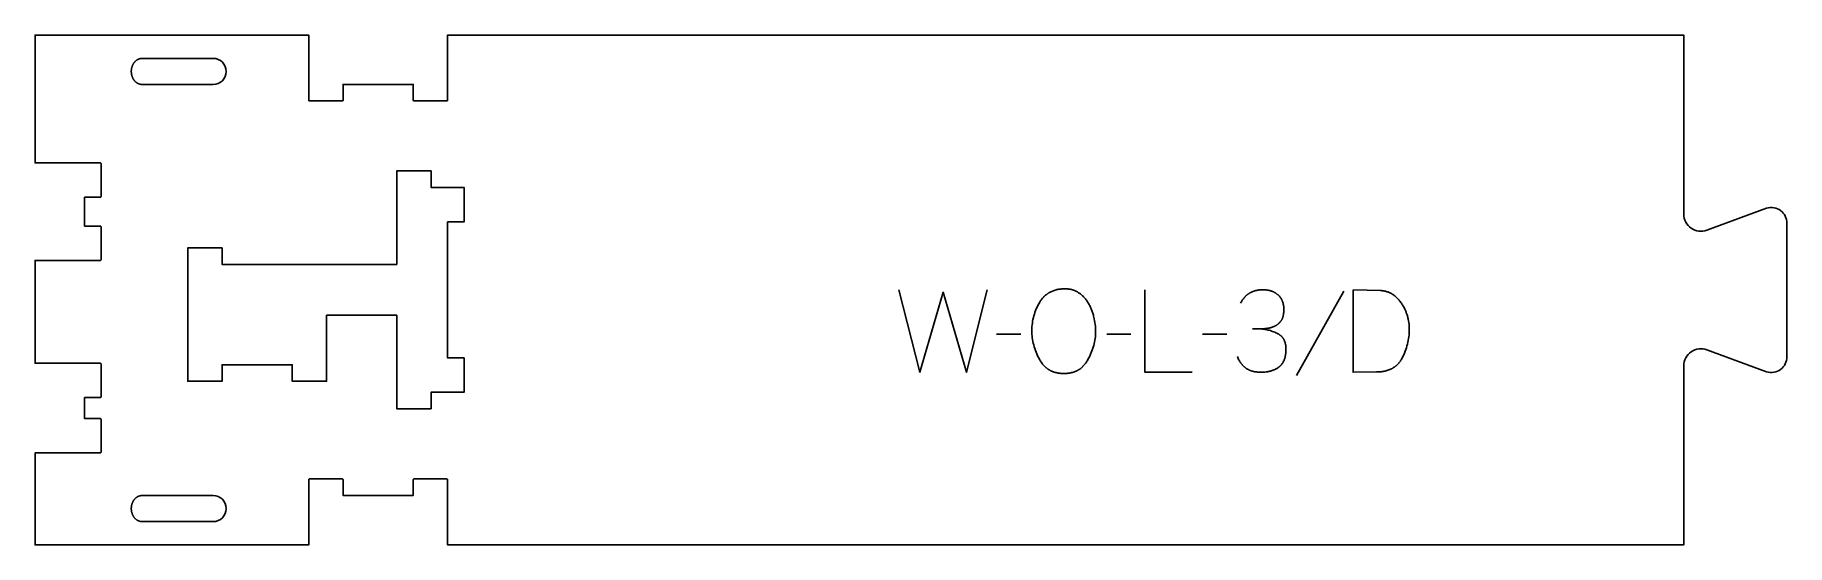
# Model space of a CAD drawing. Extents: x -313 to 324, y -93 to 93.
import ezdxf

# ---------------------------------------------------------------- set-up
doc = ezdxf.new("R2010")
doc.units = 0
for name, color, linetype in [('1_ANYTOOL_1MMDEEP_LABELS_S', 2, 'CONTINUOUS'), ('3_ANYTOOL_CUTTHROUGH_INSID', 4, 'CONTINUOUS'), ('4_ANYTOOL_CUTTHROUGH_OUTSI', 5, 'CONTINUOUS')]:
    doc.layers.add(name, color=color, linetype=linetype)

msp = doc.modelspace()

# ---------------------------------------------------------------- linework, layer by layer
at = {"layer": '1_ANYTOOL_1MMDEEP_LABELS_S'}
for p, q in [((163.07, -0.47), (145.89, -31.24)), ((45.64, -16.11), (36.86, -16.2)), ((85.67, -16.11), (76.89, -16.2)), ((120.56, -16.11), (111.77, -16.2))]:
    msp.add_line(p, q, dxfattribs=at)
for points in [[(61.71, 0.34), (62.09, 0.34), (62.45, 0.32), (62.81, 0.29), (62.98, 0.27), (63.16, 0.25), (63.33, 0.22), (63.5, 0.2), (63.67, 0.17), (63.84, 0.13), (64, 0.1), (64.17, 0.06), (64.33, 0.01), (64.49, -0.03), (64.65, -0.08), (64.8, -0.13), (64.96, -0.19), (65.11, -0.24), (65.26, -0.3), (65.41, -0.37), (65.56, -0.43), (65.71, -0.5), (65.85, -0.57), (66, -0.65), (66.14, -0.73), (66.28, -0.81), (66.41, -0.89), (66.55, -0.98), (66.68, -1.06), (67.07, -1.34), (67.33, -1.53), (67.57, -1.73), (67.82, -1.94), (68.05, -2.15), (68.28, -2.36), (68.5, -2.59), (68.72, -2.82), (68.93, -3.05), (69.14, -3.3), (69.34, -3.55), (69.53, -3.8), (69.72, -4.06), (69.9, -4.33), (70.07, -4.6), (70.41, -5.17), (70.57, -5.46), (70.73, -5.75), (70.88, -6.05), (71.02, -6.35), (71.16, -6.66), (71.3, -6.96), (71.42, -7.28), (71.54, -7.59), (71.66, -7.91), (71.76, -8.23), (71.87, -8.56), (71.96, -8.89), (72.05, -9.22), (72.14, -9.56), (72.36, -10.58), (72.5, -11.26), (72.61, -11.93), (72.7, -12.59), (72.77, -13.24), (72.82, -13.89), (72.85, -14.54), (72.86, -15.17), (72.85, -15.81), (72.81, -16.45), (72.76, -17.08), (72.68, -17.72), (72.59, -18.36), (72.47, -19), (72.32, -19.63), (72.16, -20.27), (71.98, -20.91), (71.77, -21.55), (71.54, -22.18), (71.29, -22.82), (71.02, -23.46), (70.72, -24.1), (70.41, -24.73), (70.07, -25.37), (69.9, -25.69), (69.72, -25.99), (69.53, -26.28), (69.34, -26.57), (69.14, -26.84), (68.93, -27.1), (68.72, -27.36), (68.5, -27.6), (68.39, -27.72), (68.27, -27.84), (68.16, -27.95), (68.04, -28.06), (67.93, -28.17), (67.81, -28.28), (67.68, -28.38), (67.56, -28.48), (67.44, -28.58), (67.31, -28.67), (67.19, -28.77), (67.06, -28.86), (66.93, -28.95), (66.79, -29.03), (66.66, -29.12), (66.53, -29.2), (66.39, -29.27), (66.25, -29.35), (66.11, -29.42), (65.97, -29.5), (65.83, -29.56), (65.68, -29.63), (65.53, -29.69), (65.39, -29.75), (65.24, -29.81), (65.09, -29.87), (64.93, -29.92), (64.78, -29.97), (64.47, -30.07), (64.15, -30.15), (63.82, -30.23), (63.49, -30.29), (63.15, -30.35), (62.81, -30.39), (62.46, -30.43), (62.1, -30.45), (61.74, -30.47), (61.37, -30.47), (60.99, -30.47), (60.61, -30.45), (60.24, -30.43), (59.88, -30.39), (59.53, -30.34), (59.18, -30.29), (58.83, -30.22), (58.5, -30.15), (58.17, -30.06), (57.84, -29.97), (57.69, -29.91), (57.53, -29.86), (57.37, -29.8), (57.22, -29.74), (57.07, -29.68), (56.92, -29.62), (56.77, -29.55), (56.62, -29.48), (56.47, -29.41), (56.33, -29.33), (56.19, -29.25), (56.05, -29.18), (55.91, -29.09), (55.77, -29.01), (55.63, -28.92), (55.5, -28.83), (55.37, -28.74), (55.24, -28.64), (55.11, -28.55), (54.98, -28.45), (54.85, -28.34), (54.73, -28.24), (54.61, -28.13), (54.49, -28.02), (54.37, -27.91), (54.25, -27.79), (54.13, -27.67), (54.02, -27.55), (53.91, -27.43), (53.8, -27.31), (53.58, -27.05), (53.37, -26.78), (53.16, -26.5), (52.97, -26.21), (52.78, -25.91), (52.59, -25.6), (52.41, -25.29), (52.08, -24.64), (51.77, -23.99), (51.48, -23.34), (51.21, -22.69), (50.97, -22.04), (50.74, -21.39), (50.54, -20.74), (50.36, -20.09), (50.2, -19.44), (50.06, -18.79), (49.94, -18.14), (49.84, -17.48), (49.77, -16.83), (49.71, -16.18), (49.68, -15.52), (49.67, -14.87), (49.68, -14.18), (49.72, -13.49), (49.77, -12.81), (49.85, -12.13), (49.95, -11.46), (50.08, -10.8), (50.22, -10.14), (50.39, -9.49), (50.58, -8.85), (50.79, -8.21), (51.03, -7.58), (51.29, -6.95), (51.57, -6.33), (51.87, -5.71), (52.2, -5.1), (52.54, -4.5), (52.73, -4.2), (52.92, -3.91), (53.12, -3.63), (53.32, -3.36), (53.54, -3.1), (53.75, -2.85), (53.98, -2.61), (54.21, -2.38), (54.33, -2.27), (54.45, -2.16), (54.57, -2.05), (54.69, -1.95), (54.82, -1.84), (54.94, -1.74), (55.07, -1.64), (55.2, -1.55), (55.33, -1.46), (55.46, -1.36), (55.6, -1.28), (55.73, -1.19), (55.87, -1.11), (56.01, -1.02), (56.15, -0.94), (56.29, -0.87), (56.44, -0.79), (56.58, -0.72), (56.88, -0.58), (57.18, -0.46), (57.49, -0.34), (57.81, -0.23), (58.13, -0.13), (58.46, -0.04), (58.79, 0.04), (59.14, 0.11), (59.49, 0.17), (59.84, 0.22), (60.2, 0.27), (60.57, 0.3), (60.95, 0.32), (61.33, 0.34)], [(166.5, 0), (166.5, -30), (175.03, -29.91), (175.44, -29.9), (175.84, -29.88), (176.24, -29.86), (176.63, -29.82), (177.01, -29.77), (177.38, -29.71), (177.74, -29.65), (178.1, -29.57), (178.45, -29.48), (178.79, -29.39), (179.12, -29.28), (179.44, -29.17), (179.76, -29.05), (179.92, -28.98), (180.07, -28.91), (180.22, -28.84), (180.37, -28.77), (180.52, -28.7), (180.66, -28.62), (180.81, -28.54), (180.95, -28.46), (181.09, -28.37), (181.23, -28.29), (181.36, -28.2), (181.5, -28.11), (181.63, -28.01), (181.76, -27.92), (181.89, -27.82), (182.01, -27.72), (182.14, -27.61), (182.26, -27.51), (182.38, -27.4), (182.5, -27.29), (182.61, -27.18), (182.73, -27.06), (182.84, -26.94), (182.95, -26.82), (183.06, -26.7), (183.16, -26.58), (183.27, -26.45), (183.37, -26.32), (183.47, -26.19), (183.57, -26.06), (183.67, -25.92), (183.76, -25.78), (183.94, -25.5), (184.12, -25.2), (184.29, -24.9), (184.6, -24.28), (184.9, -23.66), (185.17, -23.03), (185.43, -22.39), (185.66, -21.75), (185.88, -21.1), (186.07, -20.45), (186.25, -19.79), (186.4, -19.12), (186.53, -18.45), (186.64, -17.78), (186.74, -17.1), (186.81, -16.41), (186.86, -15.72), (186.89, -15.02), (186.9, -14.31), (186.89, -13.72), (186.86, -13.13), (186.81, -12.54), (186.74, -11.96), (186.66, -11.39), (186.61, -11.11), (186.55, -10.82), (186.49, -10.54), (186.42, -10.26), (186.35, -9.98), (186.28, -9.71), (186.2, -9.43), (186.11, -9.16), (186.02, -8.89), (185.93, -8.62), (185.83, -8.35), (185.73, -8.08), (185.62, -7.81), (185.5, -7.55), (185.26, -7.02), (185, -6.5), (184.72, -5.99), (184.41, -5.49), (184.22, -5.18), (184.02, -4.88), (183.82, -4.6), (183.62, -4.32), (183.41, -4.05), (183.2, -3.79), (182.98, -3.54), (182.76, -3.3), (182.54, -3.07), (182.31, -2.84), (182.09, -2.63), (181.85, -2.43), (181.62, -2.23), (181.38, -2.05), (181.14, -1.87), (180.89, -1.7), (180.64, -1.55), (180.39, -1.4), (180.13, -1.26), (179.87, -1.13), (179.61, -1.01), (179.34, -0.9), (179.07, -0.8), (178.8, -0.7), (178.52, -0.62), (178.24, -0.55), (177.96, -0.48), (177.67, -0.43), (177.38, -0.38), (177.08, -0.35), (176.79, -0.32), (176.49, -0.3), (171.59, -0.1)]]:
    msp.add_lwpolyline(points, close=True, dxfattribs=at)
for points in [[(1.29, 0), (9, -30), (17.44, -0.9), (25.93, -30), (33.43, 0)], [(90.81, 0), (90.81, -30), (107.91, -30)], [(125.53, -4.93), (125.69, -4.63), (125.85, -4.33), (126.02, -4.05), (126.2, -3.77), (126.38, -3.51), (126.57, -3.25), (126.77, -3.01), (126.87, -2.89), (126.97, -2.77), (127.08, -2.66), (127.18, -2.55), (127.29, -2.44), (127.4, -2.33), (127.51, -2.22), (127.62, -2.12), (127.73, -2.02), (127.84, -1.93), (127.96, -1.83), (128.08, -1.74), (128.2, -1.65), (128.32, -1.56), (128.44, -1.47), (128.57, -1.39), (128.69, -1.31), (128.82, -1.23), (128.95, -1.16), (129.08, -1.08), (129.21, -1.01), (129.34, -0.94), (129.48, -0.88), (129.61, -0.81), (129.75, -0.75), (129.89, -0.69), (130.03, -0.64), (130.18, -0.58), (130.32, -0.53), (130.47, -0.48), (130.61, -0.43), (130.76, -0.39), (131.07, -0.31), (131.37, -0.24), (131.69, -0.17), (132.01, -0.12), (132.34, -0.08), (132.67, -0.04), (133.01, -0.02), (133.36, 0), (133.71, 0), (133.92, 0), (134.13, -0.01), (134.34, -0.02), (134.54, -0.03), (134.74, -0.05), (134.94, -0.07), (135.13, -0.09), (135.33, -0.12), (135.52, -0.15), (135.7, -0.18), (135.89, -0.22), (136.07, -0.27), (136.25, -0.31), (136.43, -0.36), (136.61, -0.41), (136.78, -0.47), (136.95, -0.53), (137.12, -0.6), (137.28, -0.66), (137.44, -0.74), (137.6, -0.81), (137.76, -0.89), (137.92, -0.97), (138.07, -1.06), (138.22, -1.15), (138.37, -1.24), (138.51, -1.34), (138.65, -1.44), (138.79, -1.55), (138.93, -1.66), (139.07, -1.77), (139.2, -1.89), (139.33, -2.01), (139.46, -2.13), (139.58, -2.25), (139.7, -2.38), (139.82, -2.51), (139.93, -2.65), (140.03, -2.79), (140.13, -2.93), (140.23, -3.07), (140.33, -3.22), (140.41, -3.37), (140.5, -3.52), (140.58, -3.68), (140.66, -3.84), (140.73, -4), (140.8, -4.17), (140.86, -4.34), (140.92, -4.51), (140.97, -4.68), (141.02, -4.86), (141.07, -5.04), (141.11, -5.23), (141.15, -5.42), (141.18, -5.61), (141.21, -5.8), (141.24, -6), (141.26, -6.2), (141.28, -6.4), (141.29, -6.61), (141.3, -6.82), (141.3, -7.03), (141.3, -7.59), (141.28, -7.92), (141.26, -8.24), (141.23, -8.55), (141.19, -8.85), (141.16, -9), (141.14, -9.15), (141.11, -9.29), (141.08, -9.43), (141.05, -9.56), (141.01, -9.7), (140.97, -9.83), (140.93, -9.96), (140.89, -10.08), (140.85, -10.21), (140.8, -10.33), (140.75, -10.45), (140.7, -10.56), (140.65, -10.67), (140.59, -10.78), (140.54, -10.89), (140.48, -11), (140.41, -11.1), (140.35, -11.2), (140.28, -11.3), (140.21, -11.39), (140.14, -11.49), (140, -11.66), (139.84, -11.84), (139.69, -12), (139.53, -12.16), (139.45, -12.24), (139.37, -12.31), (139.28, -12.39), (139.2, -12.46), (139.11, -12.53), (139.02, -12.6), (138.94, -12.66), (138.85, -12.73), (138.76, -12.79), (138.66, -12.85), (138.57, -12.91), (138.48, -12.97), (138.38, -13.03), (138.29, -13.08), (138.19, -13.14), (138.09, -13.19), (137.99, -13.24), (137.89, -13.29), (137.79, -13.33), (137.69, -13.38), (137.59, -13.42), (137.48, -13.46), (137.27, -13.54), (137.06, -13.62), (136.84, -13.68), (136.62, -13.75), (136.4, -13.81), (136.17, -13.86), (135.94, -13.91), (135.71, -13.96), (135.48, -14), (135.25, -14.04), (135.01, -14.08), (134.77, -14.1), (134.53, -14.13), (134.29, -14.15), (134.04, -14.17), (133.79, -14.18), (133.54, -14.19), (129.86, -14.23)], [(132.64, -14.23), (133.08, -14.26), (133.51, -14.29), (133.94, -14.34), (134.37, -14.4), (134.78, -14.47), (135.2, -14.56), (135.61, -14.65), (136.02, -14.75), (136.42, -14.87), (136.82, -15), (137.21, -15.13), (137.6, -15.28), (137.99, -15.44), (138.37, -15.61), (138.74, -15.79), (139.11, -15.99), (139.3, -16.08), (139.47, -16.19), (139.56, -16.24), (139.64, -16.3), (139.73, -16.35), (139.81, -16.41), (139.89, -16.47), (139.97, -16.53), (140.04, -16.59), (140.12, -16.65), (140.19, -16.72), (140.27, -16.78), (140.34, -16.85), (140.41, -16.91), (140.48, -16.98), (140.54, -17.05), (140.61, -17.12), (140.67, -17.19), (140.74, -17.27), (140.8, -17.34), (140.86, -17.42), (140.92, -17.49), (140.97, -17.57), (141.03, -17.65), (141.08, -17.73), (141.14, -17.81), (141.19, -17.89), (141.24, -17.98), (141.29, -18.06), (141.33, -18.15), (141.38, -18.24), (141.42, -18.33), (141.46, -18.42), (141.51, -18.51), (141.55, -18.6), (141.58, -18.69), (141.66, -18.89), (141.72, -19.08), (141.78, -19.28), (141.84, -19.49), (141.89, -19.7), (141.93, -19.91), (141.97, -20.13), (142, -20.36), (142.03, -20.59), (142.05, -20.82), (142.06, -21.06), (142.07, -21.31), (142.07, -21.56), (142.07, -21.84), (142.06, -22.11), (142.05, -22.38), (142.03, -22.64), (142.01, -22.9), (141.98, -23.16), (141.95, -23.4), (141.92, -23.65), (141.87, -23.89), (141.83, -24.12), (141.78, -24.35), (141.72, -24.58), (141.66, -24.8), (141.6, -25.01), (141.53, -25.22), (141.45, -25.43), (141.37, -25.62), (141.28, -25.82), (141.2, -26.01), (141.1, -26.19), (141, -26.37), (140.9, -26.55), (140.79, -26.72), (140.67, -26.88), (140.55, -27.05), (140.43, -27.2), (140.3, -27.35), (140.24, -27.42), (140.17, -27.5), (140.1, -27.57), (140.03, -27.64), (139.96, -27.71), (139.89, -27.77), (139.81, -27.84), (139.74, -27.9), (139.59, -28.03), (139.43, -28.15), (139.27, -28.27), (139.1, -28.38), (138.94, -28.49), (138.76, -28.6), (138.59, -28.7), (138.41, -28.8), (138.23, -28.89), (138.05, -28.98), (137.86, -29.07), (137.66, -29.15), (137.47, -29.23), (137.27, -29.3), (137.07, -29.38), (136.86, -29.44), (136.65, -29.51), (136.44, -29.57), (136.22, -29.62), (136, -29.67), (135.78, -29.72), (135.55, -29.77), (135.32, -29.81), (135.08, -29.84), (134.84, -29.88), (134.36, -29.93), (133.86, -29.97), (133.34, -29.99), (132.81, -30), (132.43, -29.99), (132.06, -29.98), (131.69, -29.95), (131.33, -29.91), (130.98, -29.86), (130.81, -29.83), (130.64, -29.8), (130.47, -29.76), (130.3, -29.73), (130.14, -29.69), (129.98, -29.64), (129.81, -29.6), (129.65, -29.55), (129.5, -29.5), (129.34, -29.44), (129.19, -29.39), (129.04, -29.33), (128.89, -29.26), (128.74, -29.2), (128.59, -29.13), (128.45, -29.06), (128.31, -28.99), (128.17, -28.91), (128.03, -28.83), (127.89, -28.75), (127.76, -28.66), (127.63, -28.58), (127.5, -28.48), (127.37, -28.39), (127.24, -28.3), (127.12, -28.2), (127, -28.09), (126.88, -27.99), (126.76, -27.88), (126.64, -27.77), (126.53, -27.66), (126.41, -27.55), (126.3, -27.43), (126.19, -27.31), (126.09, -27.18), (125.98, -27.06), (125.88, -26.93), (125.78, -26.79), (125.68, -26.66), (125.58, -26.52), (125.48, -26.38), (125.39, -26.24), (125.3, -26.09), (125.21, -25.94), (125.03, -25.64), (124.87, -25.32), (124.71, -24.99), (124.56, -24.65), (124.41, -24.3)]]:
    msp.add_lwpolyline(points, dxfattribs=at)
at = {"layer": '3_ANYTOOL_CUTTHROUGH_INSID'}
for points in [[(-248.02, 84.17), (-273.76, 84.17), (-273.86, 84.17), (-273.95, 84.16), (-274.05, 84.15), (-274.15, 84.15), (-274.25, 84.13), (-274.34, 84.12), (-274.44, 84.1), (-274.53, 84.08), (-274.63, 84.06), (-274.73, 84.03), (-274.83, 84), (-274.93, 83.97), (-275.03, 83.93), (-275.12, 83.9), (-275.22, 83.86), (-275.31, 83.81), (-275.4, 83.76), (-275.5, 83.71), (-275.59, 83.66), (-275.68, 83.6), (-275.77, 83.55), (-275.86, 83.49), (-275.95, 83.42), (-276.03, 83.36), (-276.12, 83.29), (-276.2, 83.21), (-276.28, 83.14), (-276.36, 83.06), (-276.44, 82.98), (-276.52, 82.9), (-276.59, 82.82), (-276.66, 82.73), (-276.73, 82.64), (-276.8, 82.55), (-276.87, 82.46), (-276.93, 82.36), (-276.99, 82.27), (-277.05, 82.17), (-277.11, 82.07), (-277.16, 81.97), (-277.21, 81.87), (-277.26, 81.77), (-277.31, 81.67), (-277.35, 81.56), (-277.39, 81.46), (-277.43, 81.35), (-277.47, 81.24), (-277.51, 81.14), (-277.54, 81.03), (-277.57, 80.92), (-277.6, 80.81), (-277.62, 80.71), (-277.65, 80.6), (-277.67, 80.49), (-277.69, 80.38), (-277.71, 80.27), (-277.72, 80.16), (-277.73, 80.06), (-277.74, 79.95), (-277.75, 79.84), (-277.76, 79.74), (-277.76, 79.63), (-277.77, 79.52), (-277.77, 79.42), (-277.77, 79.31), (-277.76, 79.2), (-277.76, 79.1), (-277.75, 78.99), (-277.74, 78.88), (-277.73, 78.78), (-277.72, 78.67), (-277.71, 78.57), (-277.69, 78.46), (-277.67, 78.35), (-277.65, 78.24), (-277.62, 78.13), (-277.6, 78.02), (-277.57, 77.91), (-277.54, 77.8), (-277.51, 77.7), (-277.47, 77.59), (-277.43, 77.48), (-277.39, 77.38), (-277.35, 77.27), (-277.31, 77.17), (-277.26, 77.06), (-277.21, 76.96), (-277.16, 76.86), (-277.11, 76.76), (-277.05, 76.66), (-276.99, 76.56), (-276.93, 76.47), (-276.87, 76.37), (-276.8, 76.28), (-276.73, 76.19), (-276.66, 76.1), (-276.59, 76.02), (-276.52, 75.93), (-276.44, 75.85), (-276.36, 75.77), (-276.28, 75.69), (-276.2, 75.62), (-276.12, 75.55), (-276.03, 75.48), (-275.95, 75.41), (-275.86, 75.35), (-275.77, 75.29), (-275.68, 75.23), (-275.59, 75.17), (-275.5, 75.12), (-275.4, 75.07), (-275.31, 75.02), (-275.22, 74.98), (-275.12, 74.94), (-275.03, 74.9), (-274.93, 74.86), (-274.83, 74.83), (-274.73, 74.8), (-274.63, 74.78), (-274.53, 74.75), (-274.44, 74.73), (-274.34, 74.71), (-274.25, 74.7), (-274.15, 74.69), (-274.05, 74.68), (-273.95, 74.67), (-273.86, 74.67), (-273.76, 74.67), (-248.02, 74.67, 1)], [(-248.02, -84.33, 1), (-248.02, -74.83), (-273.76, -74.83), (-273.86, -74.83), (-273.95, -74.84), (-274.05, -74.85), (-274.15, -74.85), (-274.25, -74.87), (-274.34, -74.88), (-274.44, -74.9), (-274.53, -74.92), (-274.63, -74.94), (-274.73, -74.97), (-274.83, -75), (-274.93, -75.03), (-275.03, -75.07), (-275.12, -75.1), (-275.22, -75.14), (-275.31, -75.19), (-275.4, -75.24), (-275.5, -75.29), (-275.59, -75.34), (-275.68, -75.4), (-275.77, -75.45), (-275.86, -75.51), (-275.95, -75.58), (-276.03, -75.64), (-276.12, -75.71), (-276.2, -75.79), (-276.28, -75.86), (-276.36, -75.94), (-276.44, -76.02), (-276.52, -76.1), (-276.59, -76.18), (-276.66, -76.27), (-276.73, -76.36), (-276.8, -76.45), (-276.87, -76.54), (-276.93, -76.64), (-276.99, -76.73), (-277.05, -76.83), (-277.11, -76.93), (-277.16, -77.03), (-277.21, -77.13), (-277.26, -77.23), (-277.31, -77.33), (-277.35, -77.44), (-277.39, -77.54), (-277.43, -77.65), (-277.47, -77.76), (-277.51, -77.86), (-277.54, -77.97), (-277.57, -78.08), (-277.6, -78.19), (-277.62, -78.29), (-277.65, -78.4), (-277.67, -78.51), (-277.69, -78.62), (-277.71, -78.73), (-277.72, -78.84), (-277.73, -78.94), (-277.74, -79.05), (-277.75, -79.16), (-277.76, -79.26), (-277.76, -79.37), (-277.77, -79.48), (-277.77, -79.58), (-277.77, -79.69), (-277.76, -79.8), (-277.76, -79.9), (-277.75, -80.01), (-277.74, -80.12), (-277.73, -80.22), (-277.72, -80.33), (-277.71, -80.43), (-277.69, -80.54), (-277.67, -80.65), (-277.65, -80.76), (-277.62, -80.87), (-277.6, -80.98), (-277.57, -81.09), (-277.54, -81.2), (-277.51, -81.3), (-277.47, -81.41), (-277.43, -81.52), (-277.39, -81.62), (-277.35, -81.73), (-277.31, -81.83), (-277.26, -81.94), (-277.21, -82.04), (-277.16, -82.14), (-277.11, -82.24), (-277.05, -82.34), (-276.99, -82.44), (-276.93, -82.53), (-276.87, -82.63), (-276.8, -82.72), (-276.73, -82.81), (-276.66, -82.9), (-276.59, -82.98), (-276.52, -83.07), (-276.44, -83.15), (-276.36, -83.23), (-276.28, -83.31), (-276.2, -83.38), (-276.12, -83.45), (-276.03, -83.52), (-275.95, -83.59), (-275.86, -83.65), (-275.77, -83.71), (-275.68, -83.77), (-275.59, -83.83), (-275.5, -83.88), (-275.4, -83.93), (-275.31, -83.98), (-275.22, -84.02), (-275.12, -84.06), (-275.03, -84.1), (-274.93, -84.14), (-274.83, -84.17), (-274.73, -84.2), (-274.63, -84.22), (-274.53, -84.25), (-274.44, -84.27), (-274.34, -84.29), (-274.25, -84.3), (-274.15, -84.31), (-274.05, -84.32), (-273.95, -84.33), (-273.86, -84.33), (-273.76, -84.33)]]:
    msp.add_lwpolyline(points, format="xyb", close=True, dxfattribs=at)
msp.add_lwpolyline([(-168.77, -43.29), (-168.77, -37.29), (-156.77, -37.29), (-156.77, -24.79), (-162.77, -24.79), (-162.77, 24.71), (-156.77, 24.71), (-156.77, 37.21), (-168.77, 37.21), (-168.77, 43.21), (-181.27, 43.21), (-181.27, 9.25), (-244.77, 9.25), (-244.77, 15.25), (-257.27, 15.25), (-257.27, -33.25), (-244.77, -33.25), (-244.77, -27.25), (-219.27, -27.25), (-219.27, -33.25), (-206.77, -33.25), (-206.77, -9.25), (-181.27, -9.25), (-181.27, -43.29)], close=True, dxfattribs=at)
at = {"layer": '4_ANYTOOL_CUTTHROUGH_OUTSI'}
msp.add_lwpolyline([(286.73, -27.7), (286.73, -92.83), (-162.77, -92.83), (-162.77, -69.08, 0.414214), (-163.02, -68.83), (-175.02, -68.83, 0.414214), (-175.27, -69.08), (-175.27, -74.83), (-200.77, -74.83), (-200.77, -69.08, 0.414214), (-201.02, -68.83), (-213.02, -68.83, 0.414214), (-213.27, -69.08), (-213.27, -92.83), (-312.77, -92.83), (-312.77, -59.33), (-289.02, -59.33, 0.414214), (-288.77, -59.08), (-288.77, -47.08, 0.414214), (-289.02, -46.83), (-294.77, -46.83), (-294.77, -39.24), (-289.02, -39.24, 0.414214), (-288.77, -38.99), (-288.77, -26.99, 0.414214), (-289.02, -26.74), (-312.77, -26.74), (-312.77, 10.67), (-289.02, 10.67, 0.414214), (-288.77, 10.92), (-288.77, 22.92, 0.414214), (-289.02, 23.17), (-294.77, 23.17), (-294.77, 33.67), (-289.02, 33.67, 0.414214), (-288.77, 33.92), (-288.77, 45.92, 0.414214), (-289.02, 46.17), (-312.77, 46.17), (-312.77, 92.67), (-213.27, 92.67), (-213.27, 68.92, 0.414214), (-213.02, 68.67), (-201.02, 68.67, 0.414214), (-200.77, 68.92), (-200.77, 74.67), (-175.27, 74.67), (-175.27, 68.92, 0.414214), (-175.02, 68.67), (-163.02, 68.67, 0.414214), (-162.77, 68.92), (-162.77, 92.67), (286.73, 92.67), (286.73, 27.53, 0.522099), (295.15, 21.67), (316.84, 29.68, -0.501976), (324.23, 24.17), (324.23, -24.34, -0.501977), (316.84, -29.85), (295.15, -21.83, 0.522094)], format="xyb", close=True, dxfattribs=at)

doc.saveas('drawing.dxf')
